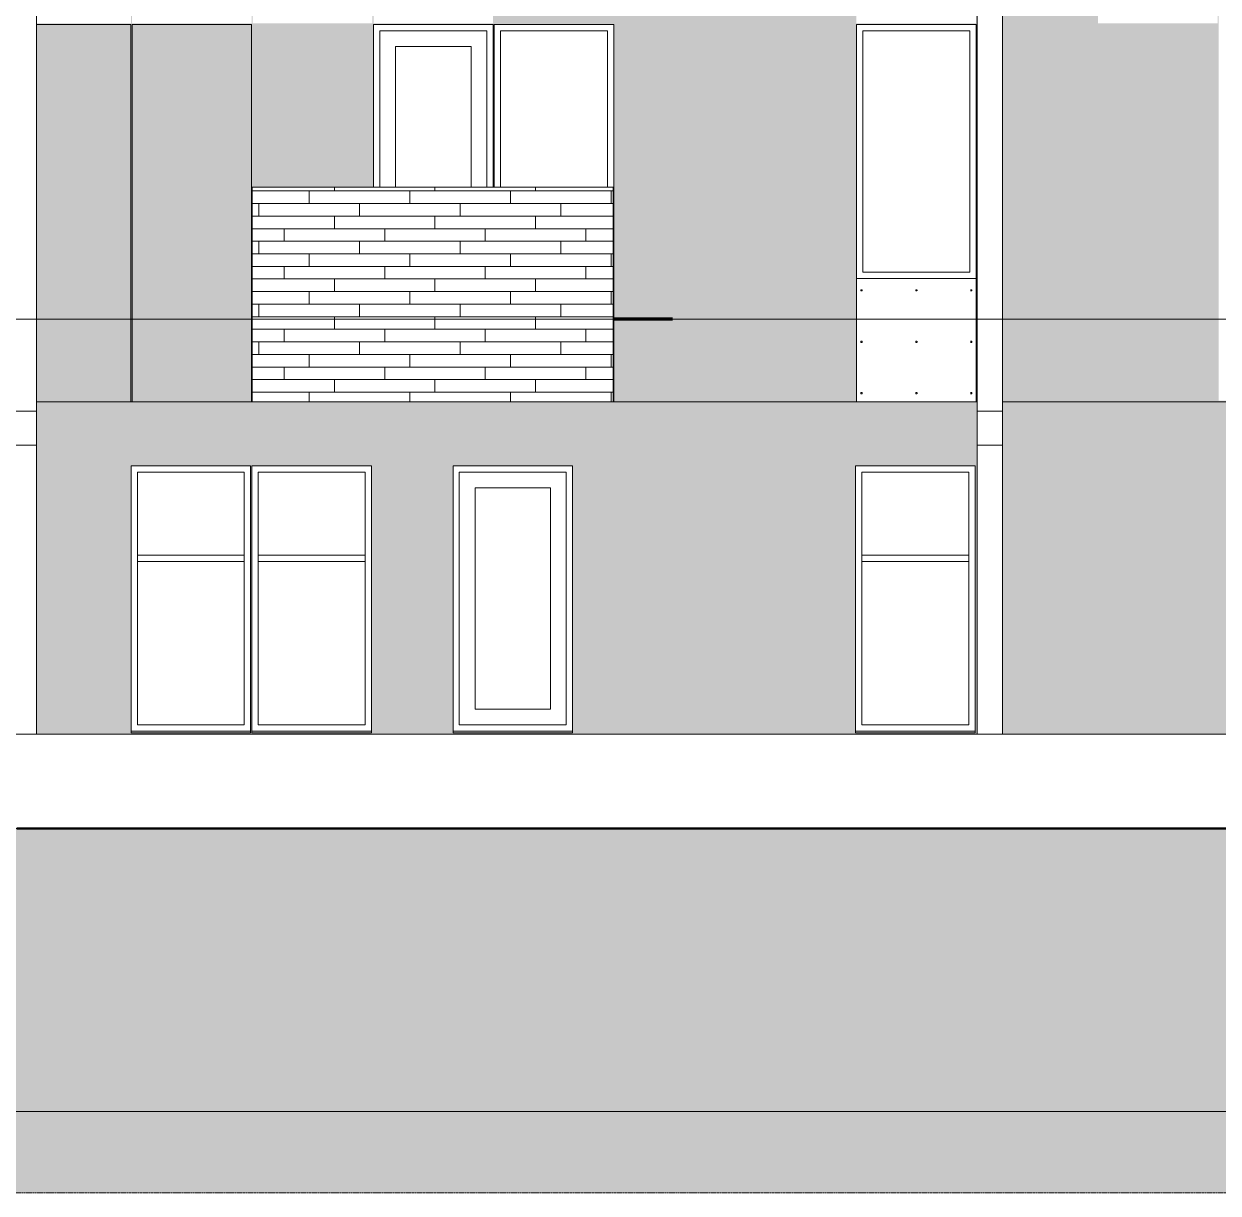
# Model space of a CAD drawing. Header units: inches. Extents: x 1747 to 7606, y -251 to 585.
# Drawn here: x 3102.9 to 3482.7, y -145.9 to 225.9 of the extents above; entities that cross this region are included whole.
import ezdxf

# ---------------------------------------------------------------- set-up
doc = ezdxf.new("R2010")
doc.units = ezdxf.units.IN
doc.header["$MEASUREMENT"] = 0
doc.linetypes.add('Aligning Line 1_8_', pattern=[0.25, 0.125, -0.125])
doc.linetypes.add('Grid Line 1_2_', pattern=[0.875, 0.5, -0.125, 0.125, -0.125])
for name, color, linetype, lineweight in [('0-1', 7, 'Continuous', 5), ('A-AREA', 32, 'Continuous', 70), ('A-FLOR-LEVL-1', 51, 'Grid Line 1_2_', 9), ('A-GENM', 5, 'Continuous', 9), ('A-WALL', 113, 'Continuous', 13), ('A-WALL-PATT-1', 111, 'Continuous', 9), ('C-TOPO', 7, 'Continuous', 9), ('C-TOPO-1', 250, 'Continuous', 50), ('G-ANNO-SYMB', 111, 'Aligning Line 1_8_', 9), ('G-ANNO-SYMB-1', 147, 'Aligning Line 1_8_', 9)]:
    doc.layers.add(name, color=color, linetype=linetype, lineweight=lineweight)
pattern_1 = [(0, (3177.649, 132.8), (0, 4), []), (90, (3177.649, 132.8), (-8, 8), [4, -28]), (90, (3193.649, 136.8), (-8, 8), [4, -28])]

# ---------------------------------------------------------------- blocks, each defined once
blk = doc.blocks.new('CTR - 2nd Phase_rvt-1-BUILDING ELEVATION - EAST')
at = {"layer": 'A-FLOR-LEVL-1'}
for p, q in [((1856.66, 132), (4168.71, 132)), ((1856.66, 0), (4168.71, 0)), ((1856.66, -30), (4168.71, -30)), ((1856.66, -120), (4168.71, -120))]:
    blk.add_line(p, q, dxfattribs=at)
blk = doc.blocks.new('CTR  - Topography_rvt-1-BUILDING ELEVATION - EAST')
at = {"layer": 'C-TOPO'}
h = blk.add_hatch(dxfattribs=at)
h.set_pattern_fill('FP_16', color=256, style=0, pattern_type=2)
h.set_pattern_definition([(0, (2870.5, 0), (24, 24), [24, -24]), (0, (2870.5, 9), (24, 24), [24, -24]), (0, (2870.5, 18), (24, 24), [24, -24]), (90, (2873.5, 21), (-24, 24), [24, -24]), (90, (2882.5, 21), (-24, 24), [24, -24]), (90, (2891.5, 21), (-24, 24), [24, -24])])
h.paths.add_polyline_path([(3354.92, -145.93), (4004.23, -145.93), (4004.23, -30), (1953.35, -30), (1953.35, -145.93), (3353.63, -145.93)], flags=0)
at = {"layer": 'A-FLOR-LEVL-1'}
for p, q in [((1856.66, 0), (4168.71, 0)), ((1856.66, -120), (4168.71, -120))]:
    blk.add_line(p, q, dxfattribs=at)
at = {"layer": 'C-TOPO'}
for p, q in [((3129.48, 0), (3085.98, 0)), ((3175.93, 0), (3129.48, 0)), ((3175.93, 0), (3219.43, 0)), ((3258.13, 0), (3219.43, 0)), ((3258.13, 0), (3311.21, 0)), ((3364.29, 0), (3311.21, 0)), ((3364.29, 0), (3424.75, 0)), ((3424.75, 0), (3494.05, 0)), ((3248.71, -30), (3100.7, -30)), ((3259.78, -30), (3248.71, -30)), ((3259.78, -30), (3271.34, -30)), ((3289.57, -30), (3271.34, -30)), ((3296.11, -30), (3289.57, -30)), ((3296.11, -30), (3344, -30)), ((3344, -30), (3353.63, -30)), ((3353.63, -30), (3357.31, -30)), ((3357.31, -30), (3362.73, -30)), ((3370.11, -30), (3362.73, -30)), ((3370.11, -30), (3374.27, -30)), ((3374.27, -30), (3378.05, -30)), ((3378.05, -30), (3382.32, -30)), ((3382.32, -30), (3389.04, -30)), ((3396.63, -30), (3389.04, -30)), ((3396.63, -30), (3672.36, -30))]:
    blk.add_line(p, q, dxfattribs=at)
at = {"layer": 'C-TOPO-1'}
for p, q in [((3100.7, -30), (3248.71, -30)), ((3248.71, -30), (3259.78, -30)), ((3259.78, -30), (3271.34, -30)), ((3271.34, -30), (3289.57, -30)), ((3289.57, -30), (3296.11, -30)), ((3296.11, -30), (3344, -30)), ((3344, -30), (3353.63, -30)), ((3353.63, -30), (3357.31, -30)), ((3357.31, -30), (3362.73, -30)), ((3362.73, -30), (3370.11, -30)), ((3370.11, -30), (3374.27, -30)), ((3374.27, -30), (3378.05, -30)), ((3378.05, -30), (3382.32, -30)), ((3382.32, -30), (3389.04, -30)), ((3389.04, -30), (3396.63, -30)), ((3396.63, -30), (3672.36, -30))]:
    blk.add_line(p, q, dxfattribs=at)
at = {"layer": 'G-ANNO-SYMB-1'}
blk.add_line((1953.35, 0), (4072.04, 0), dxfattribs=at)
blk = doc.blocks.new('CTR - 1st Phase - Common Walls_rvt-1-BUILDING ELEVATION - EAST')
at = {"layer": 'A-FLOR-LEVL-1'}
for p, q in [((1856.66, 132), (4168.71, 132)), ((1856.66, 0), (4168.71, 0)), ((1856.66, -30), (4168.71, -30)), ((1856.66, -120), (4168.71, -120))]:
    blk.add_line(p, q, dxfattribs=at)
at = {"layer": 'G-ANNO-SYMB-1'}
blk.add_line((1953.35, 0), (4072.04, 0), dxfattribs=at)
blk = doc.blocks.new('_THE_ WINDOW _ DOOR - hvac panel-V2-BUILDING ELEVATION - EAST')
at = {"layer": 'A-GENM'}
h = blk.add_hatch(dxfattribs=at)
h.set_pattern_fill('FP_12', color=256, style=0, pattern_type=2)
h.set_pattern_definition([(180, (3111.723, 170.437), (-1, 1), [0.5, -1.5]), (90, (3111.473, 170.187), (1, 1), [0.5, -1.5])])
h.paths.add_polyline_path([(3136.94, 105.75), (3136.94, 225.75), (3106.91, 225.75), (3106.91, 105.75)], flags=0)
for p, q in [((3136.94, 225.75), (3106.91, 225.75)), ((3136.94, 105.75), (3136.94, 225.75)), ((3106.91, 105.75), (3136.94, 105.75))]:
    blk.add_line(p, q, dxfattribs=at)
blk = doc.blocks.new('_THE_ WINDOW _ DOOR - Door - 2nd Floor-1942379-BUILDING ELEVATION - EAST')
at = {"layer": 'A-GENM'}
for p, q in [((2292.51, 225.75), (2292.51, 174)), ((2330.54, 225.75), (2292.51, 225.75)), ((2330.54, 174), (2330.54, 225.75)), ((2294.51, 223.75), (2328.54, 223.75)), ((2294.51, 174), (2294.51, 223.75)), ((2328.54, 223.75), (2328.54, 174)), ((2299.51, 218.75), (2323.54, 218.75)), ((2299.51, 174), (2299.51, 218.75)), ((2323.54, 218.75), (2323.54, 174))]:
    blk.add_line(p, q, dxfattribs=at)
blk = doc.blocks.new('_THE_ WINDOW _ DOOR - Window - 2nd _ 3rd Floors-V3-BUILDING ELEVATION - EAST')
at = {"layer": 'A-GENM'}
h = blk.add_hatch(dxfattribs=at)
h.set_pattern_fill('FP_13', color=256, style=0, pattern_type=2)
h.set_pattern_definition([(0, (3292.28, 163.18), (-38.4, 120.38), [0.392, -38.007]), (0, (3292.28, 163.57), (-38.4, 120.38), [0.392, -38.007]), (0, (3292.28, 179.54), (-38.4, 120.38), [0.392, -38.007]), (0, (3292.28, 179.93), (-38.4, 120.38), [0.392, -38.007]), (0, (3292.28, 195.89), (-38.4, 120.38), [0.392, -38.007]), (0, (3292.28, 196.29), (-38.4, 120.38), [0.392, -38.007]), (0, (3292.28, 212.25), (-38.4, 120.38), [0.392, -38.007]), (0, (3292.28, 212.64), (-38.4, 120.38), [0.392, -38.007]), (0, (3292.28, 228.61), (-38.4, 120.38), [0.392, -38.007]), (0, (3292.28, 229), (-38.4, 120.38), [0.392, -38.007]), (0, (3292.28, 244.96), (-38.4, 120.38), [0.392, -38.007]), (0, (3292.28, 245.36), (-38.4, 120.38), [0.392, -38.007]), (0, (3292.28, 261.32), (-38.4, 120.375), [0.392, -38.007]), (0, (3292.28, 261.71), (-38.4, 120.375), [0.392, -38.007]), (0, (3292.28, 277.68), (-38.4, 120.375), [0.392, -38.007]), (0, (3292.28, 278.07), (-38.4, 120.375), [0.392, -38.007]), (0, (3309.73, 163.18), (-38.4, 120.38), [0.392, -38.007]), (0, (3309.73, 163.57), (-38.4, 120.38), [0.392, -38.007]), (0, (3309.73, 179.54), (-38.4, 120.38), [0.392, -38.007]), (0, (3309.73, 179.93), (-38.4, 120.38), [0.392, -38.007]), (0, (3309.73, 195.89), (-38.4, 120.38), [0.392, -38.007]), (0, (3309.73, 196.29), (-38.4, 120.38), [0.392, -38.007]), (0, (3309.73, 212.25), (-38.4, 120.38), [0.392, -38.007]), (0, (3309.73, 212.64), (-38.4, 120.38), [0.392, -38.007]), (0, (3309.73, 228.61), (-38.4, 120.38), [0.392, -38.007]), (0, (3309.73, 229), (-38.4, 120.38), [0.392, -38.007]), (0, (3309.73, 244.96), (-38.4, 120.38), [0.392, -38.007]), (0, (3309.73, 245.36), (-38.4, 120.38), [0.392, -38.007]), (0, (3309.73, 261.32), (-38.4, 120.375), [0.392, -38.007]), (0, (3309.73, 261.71), (-38.4, 120.375), [0.392, -38.007]), (0, (3309.73, 277.68), (-38.4, 120.375), [0.392, -38.007]), (0, (3309.73, 278.07), (-38.4, 120.375), [0.392, -38.007]), (0, (3327.18, 163.18), (-38.4, 120.38), [0.392, -38.007]), (0, (3327.18, 163.57), (-38.4, 120.38), [0.392, -38.007]), (0, (3327.18, 179.54), (-38.4, 120.38), [0.392, -38.007]), (0, (3327.18, 179.93), (-38.4, 120.38), [0.392, -38.007]), (0, (3327.18, 195.89), (-38.4, 120.38), [0.392, -38.007]), (0, (3327.18, 196.29), (-38.4, 120.38), [0.392, -38.007]), (0, (3327.18, 212.25), (-38.4, 120.38), [0.392, -38.007]), (0, (3327.18, 212.64), (-38.4, 120.38), [0.392, -38.007]), (0, (3327.18, 228.61), (-38.4, 120.38), [0.392, -38.007]), (0, (3327.18, 229), (-38.4, 120.38), [0.392, -38.007]), (0, (3327.18, 244.96), (-38.4, 120.38), [0.392, -38.007]), (0, (3327.18, 245.36), (-38.4, 120.38), [0.392, -38.007]), (0, (3327.18, 261.32), (-38.4, 120.375), [0.392, -38.007]), (0, (3327.18, 261.71), (-38.4, 120.375), [0.392, -38.007]), (0, (3327.18, 277.68), (-38.4, 120.375), [0.392, -38.007]), (0, (3327.18, 278.07), (-38.4, 120.375), [0.392, -38.007]), (90, (3290.536, 160.625), (-38.4, 2e-15), [120, -0.375]), (90, (3290.91, 160.625), (-38.4, 2e-15), [120, -0.375]), (90, (3292.277, 163.18), (-38.4, 2e-15), [0.392, -119.982]), (90, (3292.277, 179.536), (-38.4, 2e-15), [0.392, -119.982]), (90, (3292.277, 195.893), (-38.4, 2e-15), [0.392, -119.982]), (90, (3292.277, 212.25), (-38.4, 2e-15), [0.392, -119.982]), (90, (3292.277, 228.607), (-38.4, 2e-15), [0.392, -119.982]), (90, (3292.277, 244.964), (-38.4, 2e-15), [0.392, -119.982]), (90, (3292.277, 261.322), (-38.4, 2e-15), [0.392, -119.982]), (90, (3292.277, 277.68), (-38.4, 2e-15), [0.392, -119.982]), (90, (3292.67, 163.18), (-38.4, 2e-15), [0.392, -119.982]), (90, (3292.67, 179.536), (-38.4, 2e-15), [0.392, -119.982]), (90, (3292.67, 195.893), (-38.4, 2e-15), [0.392, -119.982]), (90, (3292.67, 212.25), (-38.4, 2e-15), [0.392, -119.982]), (90, (3292.67, 228.607), (-38.4, 2e-15), [0.392, -119.982]), (90, (3292.67, 244.964), (-38.4, 2e-15), [0.392, -119.982]), (90, (3292.67, 261.322), (-38.4, 2e-15), [0.392, -119.982]), (90, (3292.67, 277.68), (-38.4, 2e-15), [0.392, -119.982]), (90, (3309.727, 163.18), (-38.4, 2e-15), [0.392, -119.982]), (90, (3309.727, 179.536), (-38.4, 2e-15), [0.392, -119.982]), (90, (3309.727, 195.893), (-38.4, 2e-15), [0.392, -119.982]), (90, (3309.727, 212.25), (-38.4, 2e-15), [0.392, -119.982]), (90, (3309.727, 228.607), (-38.4, 2e-15), [0.392, -119.982]), (90, (3309.727, 244.964), (-38.4, 2e-15), [0.392, -119.982]), (90, (3309.727, 261.322), (-38.4, 2e-15), [0.392, -119.982]), (90, (3309.727, 277.68), (-38.4, 2e-15), [0.392, -119.982]), (90, (3310.12, 163.18), (-38.4, 2e-15), [0.392, -119.982]), (90, (3310.12, 179.536), (-38.4, 2e-15), [0.392, -119.982]), (90, (3310.12, 195.893), (-38.4, 2e-15), [0.392, -119.982]), (90, (3310.12, 212.25), (-38.4, 2e-15), [0.392, -119.982]), (90, (3310.12, 228.607), (-38.4, 2e-15), [0.392, -119.982]), (90, (3310.12, 244.964), (-38.4, 2e-15), [0.392, -119.982]), (90, (3310.12, 261.322), (-38.4, 2e-15), [0.392, -119.982]), (90, (3310.12, 277.68), (-38.4, 2e-15), [0.392, -119.982]), (90, (3327.177, 163.18), (-38.4, 2e-15), [0.392, -119.982]), (90, (3327.177, 179.536), (-38.4, 2e-15), [0.392, -119.982]), (90, (3327.177, 195.893), (-38.4, 2e-15), [0.392, -119.982]), (90, (3327.177, 212.25), (-38.4, 2e-15), [0.392, -119.982]), (90, (3327.177, 228.607), (-38.4, 2e-15), [0.392, -119.982]), (90, (3327.177, 244.964), (-38.4, 2e-15), [0.392, -119.982]), (90, (3327.177, 261.322), (-38.4, 2e-15), [0.392, -119.982]), (90, (3327.177, 277.68), (-38.4, 2e-15), [0.392, -119.982]), (90, (3327.57, 163.18), (-38.4, 2e-15), [0.392, -119.982]), (90, (3327.57, 179.536), (-38.4, 2e-15), [0.392, -119.982]), (90, (3327.57, 195.893), (-38.4, 2e-15), [0.392, -119.982]), (90, (3327.57, 212.25), (-38.4, 2e-15), [0.392, -119.982]), (90, (3327.57, 228.607), (-38.4, 2e-15), [0.392, -119.982]), (90, (3327.57, 244.964), (-38.4, 2e-15), [0.392, -119.982]), (90, (3327.57, 261.322), (-38.4, 2e-15), [0.392, -119.982]), (90, (3327.57, 277.68), (-38.4, 2e-15), [0.392, -119.982]), (180, (3328.94, 160.25), (-38.4, 120.38), [38.025, -0.375]), (180, (3328.94, 160.62), (-38.4, 120.38), [38.025, -0.375])])
h.paths.add_polyline_path([(3290.54, 105.75), (3290.54, 145), (3290.35, 145), (3290.35, 105.75)], flags=0)
for p, q in [((3290.54, 225.75), (3252.51, 225.75)), ((3252.51, 225.75), (3252.51, 174)), ((3290.54, 145), (3290.54, 225.75)), ((3254.51, 174), (3254.51, 223.75)), ((3254.51, 223.75), (3288.54, 223.75)), ((3288.54, 223.75), (3288.54, 174)), ((3290.35, 145), (3290.54, 145)), ((3290.54, 105.75), (3290.54, 145)), ((3290.35, 105.75), (3290.54, 105.75))]:
    blk.add_line(p, q, dxfattribs=at)
blk = doc.blocks.new('_THE_ WINDOW _ DOOR - Window - 2nd _ 3rd Floors-1942375-BUILDING ELEVATION - EAST')
at = {"layer": 'A-GENM'}
h = blk.add_hatch(dxfattribs=at)
h.set_pattern_fill('FP_9', color=256, style=0, pattern_type=2)
h.set_pattern_definition([(0, (2409.08, 283.55), (-38.4, 120.38), [0.392, -38.007]), (0, (2409.08, 283.95), (-38.4, 120.38), [0.392, -38.007]), (0, (2409.08, 299.91), (-38.4, 120.38), [0.392, -38.007]), (0, (2409.08, 300.3), (-38.4, 120.38), [0.392, -38.007]), (0, (2409.08, 316.27), (-38.4, 120.38), [0.392, -38.007]), (0, (2409.08, 316.66), (-38.4, 120.38), [0.392, -38.007]), (0, (2409.08, 332.62), (-38.4, 120.38), [0.392, -38.007]), (0, (2409.08, 333.02), (-38.4, 120.38), [0.392, -38.007]), (0, (2409.08, 348.98), (-38.4, 120.38), [0.392, -38.007]), (0, (2409.08, 349.38), (-38.4, 120.38), [0.392, -38.007]), (0, (2409.08, 365.34), (-38.4, 120.38), [0.392, -38.007]), (0, (2409.08, 365.73), (-38.4, 120.375), [0.392, -38.007]), (0, (2409.08, 381.7), (-38.4, 120.375), [0.392, -38.007]), (0, (2409.08, 382.09), (-38.4, 120.375), [0.392, -38.007]), (0, (2409.08, 398.05), (-38.4, 120.375), [0.392, -38.007]), (0, (2409.08, 398.45), (-38.4, 120.375), [0.392, -38.007]), (0, (2426.53, 283.55), (-38.4, 120.38), [0.392, -38.007]), (0, (2426.53, 283.95), (-38.4, 120.38), [0.392, -38.007]), (0, (2426.53, 299.91), (-38.4, 120.38), [0.392, -38.007]), (0, (2426.53, 300.3), (-38.4, 120.38), [0.392, -38.007]), (0, (2426.53, 316.27), (-38.4, 120.38), [0.392, -38.007]), (0, (2426.53, 316.66), (-38.4, 120.38), [0.392, -38.007]), (0, (2426.53, 332.62), (-38.4, 120.38), [0.392, -38.007]), (0, (2426.53, 333.02), (-38.4, 120.38), [0.392, -38.007]), (0, (2426.53, 348.98), (-38.4, 120.38), [0.392, -38.007]), (0, (2426.53, 349.38), (-38.4, 120.38), [0.392, -38.007]), (0, (2426.53, 365.34), (-38.4, 120.375), [0.392, -38.007]), (0, (2426.53, 365.73), (-38.4, 120.375), [0.392, -38.007]), (0, (2426.53, 381.7), (-38.4, 120.375), [0.392, -38.007]), (0, (2426.53, 382.09), (-38.4, 120.375), [0.392, -38.007]), (0, (2426.53, 398.05), (-38.4, 120.375), [0.392, -38.007]), (0, (2426.53, 398.45), (-38.4, 120.375), [0.392, -38.007]), (0, (2443.98, 283.55), (-38.4, 120.38), [0.392, -38.007]), (0, (2443.98, 283.95), (-38.4, 120.38), [0.392, -38.007]), (0, (2443.98, 299.91), (-38.4, 120.38), [0.392, -38.007]), (0, (2443.98, 300.3), (-38.4, 120.38), [0.392, -38.007]), (0, (2443.98, 316.27), (-38.4, 120.38), [0.392, -38.007]), (0, (2443.98, 316.66), (-38.4, 120.38), [0.392, -38.007]), (0, (2443.98, 332.62), (-38.4, 120.38), [0.392, -38.007]), (0, (2443.98, 333.02), (-38.4, 120.38), [0.392, -38.007]), (0, (2443.98, 348.98), (-38.4, 120.38), [0.392, -38.007]), (0, (2443.98, 349.38), (-38.4, 120.38), [0.392, -38.007]), (0, (2443.98, 365.34), (-38.4, 120.375), [0.392, -38.007]), (0, (2443.98, 365.73), (-38.4, 120.375), [0.392, -38.007]), (0, (2443.98, 381.7), (-38.4, 120.375), [0.392, -38.007]), (0, (2443.98, 382.09), (-38.4, 120.375), [0.392, -38.007]), (0, (2443.98, 398.05), (-38.4, 120.375), [0.392, -38.007]), (0, (2443.98, 398.45), (-38.4, 120.375), [0.392, -38.007]), (90, (2407.336, 281), (-38.4, 2e-15), [120, -0.375]), (90, (2407.71, 281), (-38.4, 2e-15), [120, -0.375]), (90, (2409.077, 283.554), (-38.4, 2e-15), [0.392, -119.982]), (90, (2409.077, 299.91), (-38.4, 2e-15), [0.392, -119.982]), (90, (2409.077, 316.268), (-38.4, 2e-15), [0.392, -119.982]), (90, (2409.077, 332.625), (-38.4, 2e-15), [0.392, -119.982]), (90, (2409.077, 348.982), (-38.4, 2e-15), [0.392, -119.982]), (90, (2409.077, 365.34), (-38.4, 2e-15), [0.392, -119.982]), (90, (2409.077, 381.697), (-38.4, 2e-15), [0.393, -119.983]), (90, (2409.077, 398.054), (-38.4, 2e-15), [0.392, -119.982]), (90, (2409.47, 283.554), (-38.4, 2e-15), [0.392, -119.982]), (90, (2409.47, 299.91), (-38.4, 2e-15), [0.392, -119.982]), (90, (2409.47, 316.268), (-38.4, 2e-15), [0.392, -119.982]), (90, (2409.47, 332.625), (-38.4, 2e-15), [0.392, -119.982]), (90, (2409.47, 348.982), (-38.4, 2e-15), [0.392, -119.982]), (90, (2409.47, 365.34), (-38.4, 2e-15), [0.392, -119.982]), (90, (2409.47, 381.697), (-38.4, 2e-15), [0.393, -119.983]), (90, (2409.47, 398.054), (-38.4, 2e-15), [0.392, -119.982]), (90, (2426.527, 283.554), (-38.4, 2e-15), [0.392, -119.982]), (90, (2426.527, 299.91), (-38.4, 2e-15), [0.392, -119.982]), (90, (2426.527, 316.268), (-38.4, 2e-15), [0.392, -119.982]), (90, (2426.527, 332.625), (-38.4, 2e-15), [0.392, -119.982]), (90, (2426.527, 348.982), (-38.4, 2e-15), [0.392, -119.982]), (90, (2426.527, 365.34), (-38.4, 2e-15), [0.392, -119.982]), (90, (2426.527, 381.697), (-38.4, 2e-15), [0.393, -119.983]), (90, (2426.527, 398.054), (-38.4, 2e-15), [0.392, -119.982]), (90, (2426.92, 283.554), (-38.4, 2e-15), [0.392, -119.982]), (90, (2426.92, 299.91), (-38.4, 2e-15), [0.392, -119.982]), (90, (2426.92, 316.268), (-38.4, 2e-15), [0.392, -119.982]), (90, (2426.92, 332.625), (-38.4, 2e-15), [0.392, -119.982]), (90, (2426.92, 348.982), (-38.4, 2e-15), [0.392, -119.982]), (90, (2426.92, 365.34), (-38.4, 2e-15), [0.392, -119.982]), (90, (2426.92, 381.697), (-38.4, 2e-15), [0.393, -119.983]), (90, (2426.92, 398.054), (-38.4, 2e-15), [0.392, -119.982]), (90, (2443.977, 283.554), (-38.4, 2e-15), [0.392, -119.982]), (90, (2443.977, 299.91), (-38.4, 2e-15), [0.392, -119.982]), (90, (2443.977, 316.268), (-38.4, 2e-15), [0.392, -119.982]), (90, (2443.977, 332.625), (-38.4, 2e-15), [0.392, -119.982]), (90, (2443.977, 348.982), (-38.4, 2e-15), [0.392, -119.982]), (90, (2443.977, 365.34), (-38.4, 2e-15), [0.392, -119.982]), (90, (2443.977, 381.697), (-38.4, 2e-15), [0.393, -119.983]), (90, (2443.977, 398.054), (-38.4, 2e-15), [0.392, -119.982]), (90, (2444.37, 283.554), (-38.4, 2e-15), [0.392, -119.982]), (90, (2444.37, 299.91), (-38.4, 2e-15), [0.392, -119.982]), (90, (2444.37, 316.268), (-38.4, 2e-15), [0.392, -119.982]), (90, (2444.37, 332.625), (-38.4, 2e-15), [0.392, -119.982]), (90, (2444.37, 348.982), (-38.4, 2e-15), [0.392, -119.982]), (90, (2444.37, 365.34), (-38.4, 2e-15), [0.392, -119.982]), (90, (2444.37, 381.697), (-38.4, 2e-15), [0.393, -119.983]), (90, (2444.37, 398.054), (-38.4, 2e-15), [0.392, -119.982]), (180, (2445.74, 280.62), (-38.4, 120.38), [38.025, -0.375]), (180, (2445.74, 281), (-38.4, 120.38), [38.025, -0.375])])
h.paths.add_polyline_path([(2407.34, 226.12), (2407.34, 265.37), (2369.31, 265.37), (2369.31, 226.12), (2405.34, 226.12)], flags=0)
for p, q in [((2407.34, 346.12), (2369.31, 346.12)), ((2369.31, 346.12), (2369.31, 265.37)), ((2407.34, 265.37), (2407.34, 346.12)), ((2371.31, 267.37), (2371.31, 344.12)), ((2371.31, 344.12), (2405.34, 344.12)), ((2405.34, 344.12), (2405.34, 267.37)), ((2405.34, 267.37), (2371.31, 267.37)), ((2369.31, 265.37), (2369.31, 226.12)), ((2369.31, 265.37), (2407.34, 265.37)), ((2407.34, 226.12), (2407.34, 265.37)), ((2369.31, 226.12), (2407.34, 226.12))]:
    blk.add_line(p, q, dxfattribs=at)
blk = doc.blocks.new('_THE_ WINDOW _ DOOR - Door - 1st Floor-1942396-BUILDING ELEVATION - EAST')
at = {"layer": 'A-GENM'}
for p, q in [((3239.4, 85.37), (3239.4, 1)), ((3277.42, 85.37), (3239.4, 85.37)), ((3277.42, 1), (3277.42, 85.37)), ((3241.4, 83.37), (3275.42, 83.37)), ((3241.4, 3), (3241.4, 83.37)), ((3275.42, 83.37), (3275.42, 3)), ((3246.4, 78.37), (3270.42, 78.37)), ((3246.4, 8), (3246.4, 78.37)), ((3270.42, 78.37), (3270.42, 8)), ((3270.42, 8), (3246.4, 8)), ((3239.4, 1), (3239.4, 0.5)), ((3239.4, 1), (3277.42, 1)), ((3239.4, 0.5), (3277.42, 0.5)), ((3275.42, 3), (3241.4, 3)), ((3277.42, 0.5), (3277.42, 1))]:
    blk.add_line(p, q, dxfattribs=at)
blk = doc.blocks.new('_THE_ WINDOW _ DOOR - Window - 1st Floor-V5-BUILDING ELEVATION - EAST')
at = {"layer": 'A-GENM'}
for p, q in [((3059.82, 85.37), (3021.8, 85.37)), ((3021.8, 85.37), (3021.8, 1)), ((3059.82, 1), (3059.82, 85.37)), ((3023.8, 3), (3023.8, 83.37)), ((3023.8, 83.37), (3057.82, 83.37)), ((3057.82, 83.37), (3057.82, 3)), ((3023.8, 57), (3023.8, 55)), ((3057.82, 57), (3023.8, 57)), ((3057.82, 55), (3057.82, 57)), ((3023.8, 55), (3057.82, 55)), ((3021.8, 1), (3021.8, 0.5)), ((3021.8, 1), (3059.82, 1)), ((3021.8, 0.5), (3059.82, 0.5)), ((3057.82, 3), (3023.8, 3)), ((3059.82, 0.5), (3059.82, 1))]:
    blk.add_line(p, q, dxfattribs=at)
blk = doc.blocks.new('_THE_ WINDOW _ DOOR - hvac panel-1942376-BUILDING ELEVATION - EAST')
at = {"layer": 'A-GENM'}
h = blk.add_hatch(dxfattribs=at)
h.set_pattern_fill('FP_11', color=256, style=0, pattern_type=2)
h.set_pattern_definition([(180, (2842.923, 170.437), (-1, 1), [0.5, -1.5]), (90, (2842.673, 170.187), (1, 1), [0.5, -1.5])])
h.paths.add_polyline_path([(2868.14, 105.75), (2868.14, 225.75), (2830.11, 225.75), (2830.11, 105.75)], flags=0)
for p, q in [((2830.11, 225.75), (2830.11, 105.75)), ((2868.14, 225.75), (2830.11, 225.75)), ((2868.14, 105.75), (2868.14, 225.75)), ((2830.11, 105.75), (2868.14, 105.75))]:
    blk.add_line(p, q, dxfattribs=at)
blk = doc.blocks.new('077123 - Manufactured Gutters and Downspouts - 077123 - Manufactured Gutters and Downspouts-1955134-BUILDING ELEVATION - EAST')
at = {"layer": 'A-GENM'}
for p, q in [((2443.45, 413.51), (2464.96, 413.51)), ((2443.45, 395.11), (2443.45, 413.51)), ((2464.96, 395.11), (2464.96, 413.51)), ((2446.8, 384.1), (2443.45, 395.11)), ((2464.96, 395.11), (2443.45, 395.11)), ((2461.61, 384.1), (2464.96, 395.11)), ((2461.61, 384.1), (2446.8, 384.1)), ((2450.21, 384.1), (2450.21, 365.5)), ((2458.21, 371.1), (2458.21, 384.1)), ((2492.14, 358.75), (2458.21, 371.1)), ((2450.21, 365.5), (2484.14, 353.15)), ((2492.14, 353.15), (2492.14, 358.75)), ((2484.14, 102.78), (2484.14, 353.15)), ((2492.14, 353.15), (2484.14, 353.15)), ((2484.14, 353.15), (2492.14, 353.15)), ((2492.14, 353.15), (2492.14, 102.78)), ((2484.14, 91.91), (2484.14, 102.78)), ((2492.14, 102.78), (2484.14, 102.78)), ((2492.14, 102.78), (2492.14, 91.91)), ((2484.14, 0), (2484.14, 91.91)), ((2492.14, 91.91), (2484.14, 91.91)), ((2492.14, 91.91), (2492.14, 0))]:
    blk.add_line(p, q, dxfattribs=at)

msp = doc.modelspace()

# ---------------------------------------------------------------- hatches: boundary and pattern name
at = {"layer": 'A-WALL-PATT-1'}
h = msp.add_hatch(dxfattribs=at)
h.set_pattern_fill('FP_1', color=256, style=0, pattern_type=2)
h.set_pattern_definition([(0, (3868.28, 108.3), (-38.4, 120.375), [0.392, -38.007]), (0, (3868.28, 108.7), (-38.4, 120.375), [0.392, -38.007]), (0, (3868.28, 124.66), (-38.4, 120.375), [0.392, -38.007]), (0, (3868.28, 125.05), (-38.4, 120.375), [0.392, -38.007]), (0, (3868.28, 141.02), (-38.4, 120.375), [0.392, -38.007]), (0, (3868.28, 141.41), (-38.4, 120.375), [0.392, -38.007]), (0, (3868.28, 157.38), (-38.4, 120.375), [0.392, -38.007]), (0, (3868.28, 157.77), (-38.4, 120.375), [0.392, -38.007]), (0, (3868.28, 173.73), (-38.4, 120.375), [0.392, -38.007]), (0, (3868.28, 174.12), (-38.4, 120.375), [0.392, -38.007]), (0, (3868.28, 190.09), (-38.4, 120.375), [0.392, -38.007]), (0, (3868.28, 190.48), (-38.4, 120.375), [0.392, -38.007]), (0, (3868.28, 206.45), (-38.4, 120.375), [0.392, -38.007]), (0, (3868.28, 206.84), (-38.4, 120.375), [0.392, -38.007]), (0, (3868.28, 222.8), (-38.4, 120.375), [0.392, -38.007]), (0, (3868.28, 223.2), (-38.4, 120.375), [0.392, -38.007]), (0, (3885.73, 108.3), (-38.4, 120.375), [0.392, -38.007]), (0, (3885.73, 108.7), (-38.4, 120.375), [0.392, -38.007]), (0, (3885.73, 124.66), (-38.4, 120.375), [0.392, -38.007]), (0, (3885.73, 125.05), (-38.4, 120.375), [0.392, -38.007]), (0, (3885.73, 141.02), (-38.4, 120.375), [0.392, -38.007]), (0, (3885.73, 141.41), (-38.4, 120.375), [0.392, -38.007]), (0, (3885.73, 157.38), (-38.4, 120.375), [0.392, -38.007]), (0, (3885.73, 157.77), (-38.4, 120.375), [0.392, -38.007]), (0, (3885.73, 173.73), (-38.4, 120.375), [0.392, -38.007]), (0, (3885.73, 174.12), (-38.4, 120.375), [0.392, -38.007]), (0, (3885.73, 190.09), (-38.4, 120.375), [0.392, -38.007]), (0, (3885.73, 190.48), (-38.4, 120.375), [0.392, -38.007]), (0, (3885.73, 206.45), (-38.4, 120.375), [0.392, -38.007]), (0, (3885.73, 206.84), (-38.4, 120.375), [0.392, -38.007]), (0, (3885.73, 222.8), (-38.4, 120.375), [0.392, -38.007]), (0, (3885.73, 223.2), (-38.4, 120.375), [0.392, -38.007]), (0, (3903.18, 108.3), (-38.4, 120.375), [0.392, -38.007]), (0, (3903.18, 108.7), (-38.4, 120.375), [0.392, -38.007]), (0, (3903.18, 124.66), (-38.4, 120.375), [0.392, -38.007]), (0, (3903.18, 125.05), (-38.4, 120.375), [0.392, -38.007]), (0, (3903.18, 141.02), (-38.4, 120.375), [0.392, -38.007]), (0, (3903.18, 141.41), (-38.4, 120.375), [0.392, -38.007]), (0, (3903.18, 157.38), (-38.4, 120.375), [0.392, -38.007]), (0, (3903.18, 157.77), (-38.4, 120.375), [0.392, -38.007]), (0, (3903.18, 173.73), (-38.4, 120.375), [0.392, -38.007]), (0, (3903.18, 174.12), (-38.4, 120.375), [0.392, -38.007]), (0, (3903.18, 190.09), (-38.4, 120.375), [0.392, -38.007]), (0, (3903.18, 190.48), (-38.4, 120.375), [0.392, -38.007]), (0, (3903.18, 206.45), (-38.4, 120.375), [0.392, -38.007]), (0, (3903.18, 206.84), (-38.4, 120.375), [0.392, -38.007]), (0, (3903.18, 222.8), (-38.4, 120.375), [0.392, -38.007]), (0, (3903.18, 223.2), (-38.4, 120.375), [0.392, -38.007]), (90, (3866.536, 105.75), (-38.4, 2e-15), [120, -0.375]), (90, (3866.91, 105.75), (-38.4, 2e-15), [120, -0.375]), (90, (3868.277, 108.304), (-38.4, 2e-15), [0.392, -119.982]), (90, (3868.277, 124.66), (-38.4, 2e-15), [0.392, -119.982]), (90, (3868.277, 141.018), (-38.4, 2e-15), [0.392, -119.982]), (90, (3868.277, 157.375), (-38.4, 2e-15), [0.392, -119.982]), (90, (3868.277, 173.732), (-38.4, 2e-15), [0.392, -119.982]), (90, (3868.277, 190.09), (-38.4, 2e-15), [0.392, -119.982]), (90, (3868.277, 206.447), (-38.4, 2e-15), [0.392, -119.982]), (90, (3868.277, 222.804), (-38.4, 2e-15), [0.392, -119.982]), (90, (3868.67, 108.304), (-38.4, 2e-15), [0.392, -119.982]), (90, (3868.67, 124.66), (-38.4, 2e-15), [0.392, -119.982]), (90, (3868.67, 141.018), (-38.4, 2e-15), [0.392, -119.982]), (90, (3868.67, 157.375), (-38.4, 2e-15), [0.392, -119.982]), (90, (3868.67, 173.732), (-38.4, 2e-15), [0.392, -119.982]), (90, (3868.67, 190.09), (-38.4, 2e-15), [0.392, -119.982]), (90, (3868.67, 206.447), (-38.4, 2e-15), [0.392, -119.982]), (90, (3868.67, 222.804), (-38.4, 2e-15), [0.392, -119.982]), (90, (3885.727, 108.304), (-38.4, 2e-15), [0.392, -119.982]), (90, (3885.727, 124.66), (-38.4, 2e-15), [0.392, -119.982]), (90, (3885.727, 141.018), (-38.4, 2e-15), [0.392, -119.982]), (90, (3885.727, 157.375), (-38.4, 2e-15), [0.392, -119.982]), (90, (3885.727, 173.732), (-38.4, 2e-15), [0.392, -119.982]), (90, (3885.727, 190.09), (-38.4, 2e-15), [0.392, -119.982]), (90, (3885.727, 206.447), (-38.4, 2e-15), [0.392, -119.982]), (90, (3885.727, 222.804), (-38.4, 2e-15), [0.392, -119.982]), (90, (3886.12, 108.304), (-38.4, 2e-15), [0.392, -119.982]), (90, (3886.12, 124.66), (-38.4, 2e-15), [0.392, -119.982]), (90, (3886.12, 141.018), (-38.4, 2e-15), [0.392, -119.982]), (90, (3886.12, 157.375), (-38.4, 2e-15), [0.392, -119.982]), (90, (3886.12, 173.732), (-38.4, 2e-15), [0.392, -119.982]), (90, (3886.12, 190.09), (-38.4, 2e-15), [0.392, -119.982]), (90, (3886.12, 206.447), (-38.4, 2e-15), [0.392, -119.982]), (90, (3886.12, 222.804), (-38.4, 2e-15), [0.392, -119.982]), (90, (3903.177, 108.304), (-38.4, 2e-15), [0.392, -119.982]), (90, (3903.177, 124.66), (-38.4, 2e-15), [0.392, -119.982]), (90, (3903.177, 141.018), (-38.4, 2e-15), [0.392, -119.982]), (90, (3903.177, 157.375), (-38.4, 2e-15), [0.392, -119.982]), (90, (3903.177, 173.732), (-38.4, 2e-15), [0.392, -119.982]), (90, (3903.177, 190.09), (-38.4, 2e-15), [0.392, -119.982]), (90, (3903.177, 206.447), (-38.4, 2e-15), [0.392, -119.982]), (90, (3903.177, 222.804), (-38.4, 2e-15), [0.392, -119.982]), (90, (3903.57, 108.304), (-38.4, 2e-15), [0.392, -119.982]), (90, (3903.57, 124.66), (-38.4, 2e-15), [0.392, -119.982]), (90, (3903.57, 141.018), (-38.4, 2e-15), [0.392, -119.982]), (90, (3903.57, 157.375), (-38.4, 2e-15), [0.392, -119.982]), (90, (3903.57, 173.732), (-38.4, 2e-15), [0.392, -119.982]), (90, (3903.57, 190.09), (-38.4, 2e-15), [0.392, -119.982]), (90, (3903.57, 206.447), (-38.4, 2e-15), [0.392, -119.982]), (90, (3903.57, 222.804), (-38.4, 2e-15), [0.392, -119.982]), (180, (3904.94, 105.38), (-38.4, 120.375), [38.025, -0.375]), (180, (3904.94, 105.75), (-38.4, 120.375), [38.025, -0.375])])
h.paths.add_polyline_path([(2076.8, 105.75), (2100.51, 105.75), (2100.51, 225.75), (2138.54, 225.75), (2138.54, 105.75), (2138.91, 105.75), (2138.91, 225.75), (2176.94, 225.75), (2176.94, 105.75), (2245.74, 105.75), (2245.74, 346.5), (2076.8, 346.5), (2076.8, 346.12), (2177.12, 346.12), (2177.12, 226.12), (2076.8, 226.12), (2076.8, 106.42)], flags=0)
h.paths.add_polyline_path([(3542.37, 105.75), (3559.71, 105.75), (3559.71, 225.75), (3597.74, 225.75), (3597.74, 105.75), (3636.51, 105.75), (3636.51, 225.75), (3674.54, 225.75), (3674.54, 105.75), (3713.12, 105.75), (3713.12, 346.5), (3414.11, 346.5), (3414.11, 105.75)], flags=0)
h.paths.add_polyline_path([(3406.11, 105.75), (3406.11, 346.5), (3106.91, 346.5), (3106.91, 346.12), (3136.94, 346.12), (3136.94, 226.12), (3106.91, 226.12), (3106.91, 225.75), (3136.94, 225.75), (3136.94, 105.75), (3137.31, 105.75), (3137.31, 225.75), (3175.34, 225.75), (3175.34, 105.75), (3175.52, 105.75), (3175.52, 174), (3214.11, 174), (3214.11, 225.75), (3252.14, 225.75), (3252.14, 174), (3252.51, 174), (3252.51, 225.75), (3290.54, 225.75), (3290.54, 105.75), (3367.71, 105.75), (3367.71, 225.75), (3405.74, 225.75), (3405.74, 105.75)], flags=0)
h.paths.add_polyline_path([(2253.74, 105.75), (2253.92, 105.75), (2253.92, 174), (2254.11, 174), (2254.11, 225.75), (2292.14, 225.75), (2292.14, 174), (2292.51, 174), (2292.51, 225.75), (2330.54, 225.75), (2330.54, 174), (2368.75, 174), (2368.75, 105.75), (2407.34, 105.75), (2407.34, 225.75), (2445.36, 225.75), (2445.36, 105.75), (2446.11, 105.75), (2446.11, 225.75), (2484.14, 225.75), (2484.14, 226.12), (2446.11, 226.12), (2446.11, 346.12), (2484.14, 346.12), (2484.14, 346.5), (2253.74, 346.5), (2253.74, 105.94)], flags=0)
h.paths.add_polyline_path([(3851.85, 105.75), (3851.85, 226.12), (3751.71, 226.12), (3751.71, 346.12), (3851.85, 346.12), (3851.85, 346.5), (3721.12, 346.5), (3721.12, 105.75), (3790.11, 105.75), (3790.11, 225.75), (3828.14, 225.75), (3828.14, 105.75), (3840.31, 105.75)], flags=0)
h.paths.add_polyline_path([(3078.9, 105.75), (3098.91, 105.75), (3098.91, 346.5), (2799.71, 346.5), (2799.71, 105.75), (2830.11, 105.75), (2830.11, 225.75), (2868.14, 225.75), (2868.14, 105.75), (2868.51, 105.75), (2868.51, 225.75), (2906.54, 225.75), (2906.54, 105.75), (2983.71, 105.75), (2983.71, 225.75), (3021.74, 225.75), (3021.74, 105.75), (3022.11, 105.75), (3022.11, 225.75), (3060.14, 225.75), (3060.14, 105.75)], flags=0)
h.paths.add_polyline_path([(2492.14, 105.75), (2522.72, 105.75), (2522.72, 226.12), (2637.92, 226.12), (2637.92, 105.75), (2676.51, 105.75), (2676.51, 225.75), (2714.54, 225.75), (2714.54, 105.75), (2714.91, 105.75), (2714.91, 225.75), (2752.94, 225.75), (2752.94, 105.75), (2791.71, 105.75), (2791.71, 346.5), (2492.14, 346.5), (2492.14, 106.42)], flags=0)
h.paths.add_polyline_path([(3482.91, 106.12), (3482.91, 346.12), (3520.94, 346.12), (3520.94, 106.12)], flags=0)
h.paths.add_polyline_path([(3137.31, 226.12), (3137.31, 346.12), (3175.34, 346.12), (3175.34, 226.12), (3145.11, 226.12)], flags=0)
h.paths.add_polyline_path([(2369.31, 226.12), (2369.31, 346.12), (2407.34, 346.12), (2407.34, 226.12), (2406.96, 226.12)], flags=0)
h.paths.add_polyline_path([(2714.54, 226.12), (2676.32, 226.12), (2676.32, 306), (2676.51, 306), (2676.51, 346.12), (2714.54, 346.12), (2714.54, 306), (2714.91, 306), (2714.91, 346.12), (2752.94, 346.12), (2752.94, 306), (2791.15, 306), (2791.15, 226.12), (2747.86, 226.12)], flags=0)
h.paths.add_polyline_path([(3482.54, 226.12), (3444.51, 226.12), (3444.51, 346.12), (3482.54, 346.12), (3482.54, 265.37)], flags=0)
h.paths.add_polyline_path([(3098.54, 226.12), (3060.51, 226.12), (3060.51, 346.12), (3098.54, 346.12), (3098.54, 232.6)], flags=0)
h.paths.add_polyline_path([(3211.32, 226.12), (3175.71, 226.12), (3175.71, 346.12), (3213.74, 346.12), (3213.74, 226.12)], flags=0)
h.paths.add_polyline_path([(3597.74, 226.12), (3559.71, 226.12), (3559.71, 346.12), (3597.74, 346.12), (3597.74, 265.37)], flags=0)
h.paths.add_polyline_path([(3214.11, 226.12), (3214.11, 346.12), (3252.14, 346.12), (3252.14, 226.12), (3250.14, 226.12)], flags=0)
h.paths.add_polyline_path([(2868.51, 226.12), (2868.51, 346.12), (2906.54, 346.12), (2906.54, 226.12), (2880.28, 226.12)], flags=0)
h.paths.add_polyline_path([(3369.71, 226.12), (3367.71, 226.12), (3367.71, 346.12), (3405.74, 346.12), (3405.74, 226.12)], flags=0)
h.paths.add_polyline_path([(3712.75, 226.12), (3597.92, 226.12), (3597.92, 306), (3636.51, 306), (3636.51, 346.12), (3674.54, 346.12), (3674.54, 306), (3674.72, 306), (3674.72, 346.12), (3712.75, 346.12), (3712.75, 265.37)], flags=0)
h.paths.add_polyline_path([(2830.11, 226.12), (2830.11, 346.12), (2868.14, 346.12), (2868.14, 226.12)], flags=0)
h.paths.add_polyline_path([(2292.51, 226.12), (2292.51, 346.12), (2330.54, 346.12), (2330.54, 226.12), (2328.54, 226.12)], flags=0)
h.paths.add_polyline_path([(2254.11, 226.12), (2254.11, 346.12), (2292.14, 346.12), (2292.14, 226.12), (2284.39, 226.12)], flags=0)
h.paths.add_polyline_path([(3055.7, 226.12), (2945.12, 226.12), (2945.12, 306), (2983.71, 306), (2983.71, 346.12), (3021.74, 346.12), (3021.74, 306), (3059.95, 306), (3059.95, 226.12)], flags=0)
h = msp.add_hatch(dxfattribs=at)
h.set_pattern_fill('FP_7', color=256, style=0, pattern_type=2)
h.set_pattern_definition(pattern_1)
h.paths.add_polyline_path([(3179.77, 105.75), (3179.77, 174), (3175.52, 174), (3175.52, 105.75)], flags=0)
h = msp.add_hatch(dxfattribs=at)
h.set_pattern_fill('FP_7', color=256, style=0, pattern_type=2)
h.set_pattern_definition(pattern_1)
h.paths.add_polyline_path([(3179.77, 105.75), (3286.1, 105.75), (3286.1, 174), (3179.77, 174), (3179.77, 106.42)], flags=0)
h = msp.add_hatch(dxfattribs=at)
h.set_pattern_fill('FP_7', color=256, style=0, pattern_type=2)
h.set_pattern_definition(pattern_1)
h.paths.add_polyline_path([(3290.35, 105.75), (3290.35, 174), (3286.1, 174), (3286.1, 105.75)], flags=0)
h = msp.add_hatch(dxfattribs=at)
h.set_pattern_fill('FP_25', color=256, style=0, pattern_type=2)
h.set_pattern_definition([(0, (2642.236, 0.8), (0, 4), []), (90, (2642.236, 0.8), (-8, 8), [4, -28]), (90, (2658.236, 4.8), (-8, 8), [4, -28])])
h.paths.add_polyline_path([(2642.24, 0), (2651.01, 0), (2651.01, 88), (2691.01, 88), (2691.01, 0), (2712.6, 0.04), (2712.6, 36), (2753, 36), (2753, 58.34), (2747.43, 56.82), (2753, 65.86), (2753, 66.04), (2747.18, 56.75), (2725.35, 50.8), (2753, 71.14), (2753, 85.37), (2791.02, 85.37), (2791.02, 72.22), (2791.71, 72.15), (2791.71, 105.75), (2642.24, 105.75), (2642.24, 1.28)], flags=0)
h.paths.add_polyline_path([(3044.91, 0), (3098.91, 0), (3098.91, 105.75), (2799.71, 105.75), (2799.71, 71.33), (2800.39, 71.26), (2799.71, 71.08), (2799.71, 36), (2840, 36), (2840, 85.37), (2878.02, 85.37), (2878.02, 36), (2908.85, 36), (2908.85, 1), (2954.62, 1), (2954.62, 85.37), (2992.65, 85.37), (2992.65, 0.5), (2964.32, 0.5), (2964.32, 0), (3024.05, 0)], flags=0)
h.paths.add_polyline_path([(3617.12, 0), (3617.12, 85.37), (3655.15, 85.37), (3655.15, 1), (3672.6, 1), (3672.6, 36), (3713.12, 36), (3713.12, 105.75), (3414.11, 105.75), (3414.11, 0), (3616.85, 0)], flags=0)
h.paths.add_polyline_path([(3131.47, 0), (3406.11, 0), (3406.11, 105.75), (3106.91, 105.75), (3106.91, 0), (3129.48, 0)], flags=0)
h.paths.add_polyline_path([(3145.11, 0.5), (3137, 0.5), (3137, 85.37), (3175.02, 85.37), (3175.02, 0.5)], flags=0)
h.paths.add_polyline_path([(3239.4, 0.5), (3239.4, 85.37), (3277.42, 85.37), (3277.42, 0.5), (3244.42, 0.5)], flags=0)
h.paths.add_polyline_path([(3367.4, 0.5), (3367.4, 85.37), (3405.42, 85.37), (3405.42, 0.5)], flags=0)
h.paths.add_polyline_path([(3213.42, 0.5), (3175.4, 0.5), (3175.4, 85.37), (3213.42, 85.37), (3213.42, 1)], flags=0)
h.paths.add_polyline_path([(3021.8, 0.5), (3021.8, 85.37), (3059.82, 85.37), (3059.82, 0.5)], flags=0)
h.paths.add_polyline_path([(3790.65, 36), (3795.64, 36), (3795.64, 49.5), (3793.4, 60.7), (3789.42, 59.62), (3789.42, 36)], flags=0)
h.paths.add_polyline_path([(3797.64, 36), (3822.2, 36), (3822.2, 68.56), (3810.27, 65.31), (3793.87, 73.79), (3810.02, 65.24), (3794.85, 61.1), (3797.64, 49.5), (3797.64, 43.34)], flags=0)
h.paths.add_polyline_path([(2791.02, 36), (2791.71, 36), (2791.71, 68.89), (2791.02, 68.71), (2791.02, 64.37)], flags=0)
h.paths.add_polyline_path([(3751.4, 36), (3751.4, 85.37), (3789.42, 85.37), (3789.42, 74.61), (3790.64, 75.5), (3822.2, 72.27), (3822.2, 105.75), (3721.12, 105.75), (3721.12, 36), (3740.99, 36)], flags=0)

# ---------------------------------------------------------------- linework, layer by layer
at = {"layer": 'A-AREA'}
msp.add_line((3309.19, 132), (3290.35, 132), dxfattribs=at)
at = {"layer": 'A-FLOR-LEVL-1'}
for p, q in [((1857.41, 132), (4167.96, 132)), ((1857.41, 0), (4167.96, 0)), ((1857.41, -30), (4167.96, -30)), ((1857.41, -120), (4167.96, -120))]:
    msp.add_line(p, q, dxfattribs=at)
at = {"layer": 'A-WALL'}
for p, q in [((3106.91, 225.75), (3136.94, 225.75)), ((3136.94, 225.75), (3136.94, 105.75)), ((3137.31, 105.75), (3137.31, 225.75)), ((3137.31, 225.75), (3175.34, 225.75)), ((3175.34, 225.75), (3175.34, 105.75)), ((3175.52, 105.75), (3175.52, 174)), ((3290.35, 174), (3175.52, 174)), ((3290.35, 174), (3290.35, 105.75)), ((3290.54, 145), (3290.54, 105.75)), ((3367.71, 105.75), (3367.71, 145)), ((3405.74, 145), (3405.74, 105.75)), ((3136.94, 105.75), (3137.31, 105.75)), ((3175.34, 105.75), (3290.35, 105.75)), ((3290.54, 105.75), (3367.71, 105.75)), ((3405.74, 105.75), (3406.11, 105.75)), ((3414.11, 105.75), (3559.71, 105.75)), ((3137, 0.5), (3137, 1)), ((3175.02, 0.5), (3137, 0.5)), ((3175.02, 1), (3175.02, 0.5)), ((3175.4, 0.5), (3175.4, 1)), ((3213.42, 0.5), (3175.4, 0.5)), ((3213.42, 1), (3213.42, 0.5)), ((3239.4, 0.5), (3239.4, 1)), ((3277.42, 0.5), (3239.4, 0.5)), ((3277.42, 1), (3277.42, 0.5)), ((3367.4, 0.5), (3367.4, 1)), ((3405.42, 0.5), (3367.4, 0.5)), ((3405.42, 1), (3405.42, 0.5))]:
    msp.add_line(p, q, dxfattribs=at)
at = {"layer": 'G-ANNO-SYMB'}
for p, q in [((1953.35, 0), (4072.04, 0)), ((1953.35, -145.84), (4072.04, -145.84))]:
    msp.add_line(p, q, dxfattribs=at)

# ---------------------------------------------------------------- block references
at = {"layer": '0-1'}
for name in ['CTR - 2nd Phase_rvt-1-BUILDING ELEVATION - EAST', 'CTR - 1st Phase - Common Walls_rvt-1-BUILDING ELEVATION - EAST', 'CTR  - Topography_rvt-1-BUILDING ELEVATION - EAST']:
    msp.add_blockref(name, (0, 0), dxfattribs=at)
at = {"layer": 'A-GENM'}
for name, p in [('077123 - Manufactured Gutters and Downspouts - 077123 - Manufactured Gutters and Downspouts-1955134-BUILDING ELEVATION - EAST', (614.78, 0)), ('077123 - Manufactured Gutters and Downspouts - 077123 - Manufactured Gutters and Downspouts-1955134-BUILDING ELEVATION - EAST', (921.98, 0)), ('_THE_ WINDOW _ DOOR - hvac panel-V2-BUILDING ELEVATION - EAST', (0, 0)), ('_THE_ WINDOW _ DOOR - hvac panel-1942376-BUILDING ELEVATION - EAST', (307.2, 0)), ('_THE_ WINDOW _ DOOR - Door - 2nd Floor-1942379-BUILDING ELEVATION - EAST', (921.6, 0)), ('_THE_ WINDOW _ DOOR - Window - 2nd _ 3rd Floors-V3-BUILDING ELEVATION - EAST', (0, 0)), ('_THE_ WINDOW _ DOOR - Window - 2nd _ 3rd Floors-1942375-BUILDING ELEVATION - EAST', (998.4, -120.37)), ('_THE_ WINDOW _ DOOR - Window - 1st Floor-V5-BUILDING ELEVATION - EAST', (115.2, 0)), ('_THE_ WINDOW _ DOOR - Window - 1st Floor-V5-BUILDING ELEVATION - EAST', (153.6, 0)), ('_THE_ WINDOW _ DOOR - Door - 1st Floor-1942396-BUILDING ELEVATION - EAST', (0, 0)), ('_THE_ WINDOW _ DOOR - Window - 1st Floor-V5-BUILDING ELEVATION - EAST', (345.6, 0))]:
    msp.add_blockref(name, p, dxfattribs=at)

doc.saveas('drawing.dxf')
